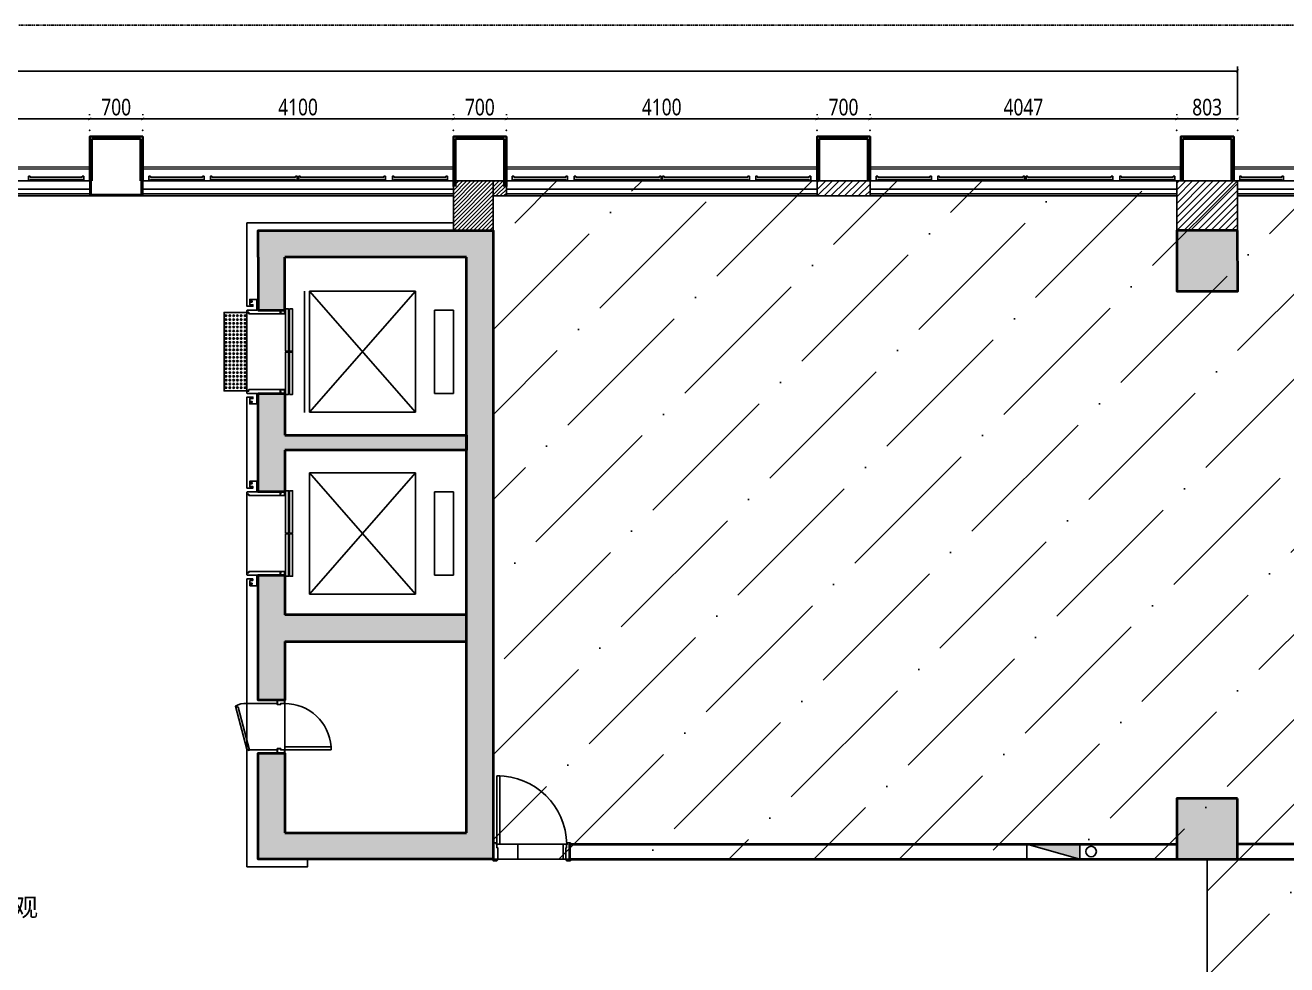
# Model space of a CAD drawing. Header units: millimetres. Extents: x 181055 to 256117, y -39966 to -14434.
# Drawn here: x 213717 to 230367, y -26839 to -14434 of the extents above; entities that cross this region are included whole.
import ezdxf
from ezdxf.enums import TextEntityAlignment as Align

# ---------------------------------------------------------------- set-up
doc = ezdxf.new("R2010")
doc.units = ezdxf.units.MM
doc.header["$LTSCALE"] = 10
doc.linetypes.add('XR41-42F$0$LEVEL 31$0${ Tapered Dash }', pattern=[10, 4, -1, 1.5, -1, 1.5, -1])
for name, color, linetype in [('14000_DWGshare.com', 94, 'Continuous'), ('A-TEXT 文字_DWGshare.com', 7, 'Continuous'), ('C-窗帘_DWGshare.com', 2, 'Continuous'), ('DOOR_DWGshare.com', 31, 'Continuous'), ('EQUIP_消防_DWGshare.com', 21, 'Continuous'), ('P-(HATCH)_DWGshare.com', 8, 'Continuous'), ('P-0.13_DWGshare.com', 211, 'Continuous'), ('P-0.18_DWGshare.com', 5, 'Continuous'), ('p-地坪_DWGshare.com', 251, 'Continuous'), ('P-护窗栏杆_DWGshare.com', 211, 'Continuous'), ('P-装饰造型轮廓线_DWGshare.com', 5, 'Continuous'), ('PUB_HATCH_DWGshare.com', 8, 'Continuous'), ('STAIR_DWGshare.com', 2, 'Continuous'), ('VPIPE-消防_DWGshare.com', 191, 'Continuous'), ('WALL-隔墙_DWGshare.com', 5, 'Continuous'), ('门套_DWGshare.com', 31, 'Continuous')]:
    doc.layers.add(name, color=color, linetype=linetype)
doc.layers.add('Defpoints_DWGshare.com', color=7, linetype='Continuous', plot=False)
for name, color, linetype, lineweight in [('WALL_DWGshare.com', 7, 'Continuous', 40), ('WINDOW_DWGshare.com', 4, 'Continuous', 18), ('型材层_DWGshare.com', 3, 'Continuous', 35)]:
    doc.layers.add(name, color=color, linetype=linetype, lineweight=lineweight)
doc.styles.add('平面图（中文）-D', font='Microsoft YaHei.ttf')
doc.styles.add('黑体', font='Microsoft YaHei.ttf', dxfattribs={"width": 0.8})
doc.dimstyles.new('内部尺寸', dxfattribs={"dimscale": 2, "dimtxt": 110, "dimasz": 20, "dimexe": 30, "dimexo": 100, "dimgap": 20, "dimtad": 1, "dimdec": 0, "dimdsep": 46, "dimtxsty": '黑体', "dimblk": 'ARCHTICK', "dimcen": 20, "dimclrd": 251, "dimclre": 251, "dimclrt": 4, "dimadec": 0, "dimazin": 0, "dimtfac": 1, "dimtdec": 0, "dimtix": 1, "dimtmove": 1, "dimatfit": 3, "dimldrblk": 'DOT', "dimfxl": 1, "dimarcsym": 0})

# ---------------------------------------------------------------- blocks, each defined once
blk = doc.blocks.new('dd')
at = {"layer": 'WINDOW_DWGshare.com', "color": 1, "ltscale": 0.5}
for p, q in [((819084, -57563), (823184, -57563)), ((819084, -57587), (823184, -57587)), ((823884, -57563), (827984, -57563)), ((823884, -57587), (827984, -57587)), ((828684, -57563), (832784, -57563)), ((828684, -57587), (832784, -57587)), ((833484, -57563), (837584, -57563)), ((833484, -57587), (837584, -57587)), ((838284, -57563), (841984, -57563)), ((838284, -57587), (841984, -57587))]:
    blk.add_line(p, q, dxfattribs=at)
at = {"layer": '型材层_DWGshare.com', "color": 1, "ltscale": 0.5}
for points in [[(823184, -57747), (823184, -57163), (823884, -57163), (823884, -57747)], [(823214, -57747), (823214, -57193), (823854, -57193), (823854, -57747)], [(827984, -57823), (827984, -57163), (828684, -57163), (828684, -57823)], [(828014, -57823), (828014, -57193), (828654, -57193), (828654, -57823)], [(832784, -57747), (832784, -57163), (833484, -57163), (833484, -57747)], [(832814, -57747), (832814, -57193), (833454, -57193), (833454, -57747)], [(837584, -57747), (837584, -57163), (838284, -57163), (838284, -57747)], [(837614, -57747), (837614, -57193), (838254, -57193), (838254, -57747)]]:
    blk.add_lwpolyline(points, dxfattribs=at)
blk = doc.blocks.new('A$C7E4547E8')
at = {"color": 4, "linetype": 'ByBlock'}
blk.add_lwpolyline([(0, 0), (50, 0), (50, 60), (0, 60)], close=True, dxfattribs=at)
at = {"color": 8, "linetype": 'ByBlock'}
blk.add_lwpolyline([(2, 2), (48, 2), (48, 58), (2, 58)], close=True, dxfattribs=at)
at = {"color": 251, "linetype": 'ByBlock'}
blk.add_lwpolyline([(2, 2), (7, 51), (48, 58)], dxfattribs=at)
blk = doc.blocks.new('T4灯带')
at = {"color": 251}
for p, q in [((12, 24), (-12, 24)), ((0, 36), (0, 12))]:
    blk.add_line(p, q, dxfattribs=at)
at = {"color": 2}
for p, q in [((-8, 14), (-10.5, 11)), ((-10.5, 0), (-10.5, 11)), ((10.5, 0), (-10.5, 0)), ((-8, 24), (-8, 14)), ((8, 24), (8, 14)), ((8, 14), (10.5, 11)), ((10.5, 0), (10.5, 11))]:
    blk.add_line(p, q, dxfattribs=at)
at = {"color": 8}
for points in [[(4, 7.5), (-4, 7.5)], [(-4, 3.5), (4, 3.5)]]:
    blk.add_lwpolyline(points, dxfattribs=at)
at = {"color": 2}
blk.add_arc((0, 24), 8, 0, 180, dxfattribs=at)
at = {"color": 1}
blk.add_arc((0, 24), 8, 180, 0, dxfattribs=at)
at = {"color": 8}
for centre, start, end in [((-4, 5.5), 90, 270), ((4, 5.5), 270, 90)]:
    blk.add_arc(centre, 2, start, end, dxfattribs=at)
blk = doc.blocks.new('$TwtSys$00000434')
for p, q in [((-0.5, 0.5), (-0.5, -0.5)), ((-0.5, -0.5), (0.5, 0.5)), ((0.5, 0.5), (-0.5, 0.5)), ((0.5, -0.5), (0.5, 0.5)), ((-0.5, -0.5), (0.5, -0.5))]:
    blk.add_line(p, q)
blk.add_solid([(0.5, -0.5), (0.5, 0.5), (-0.5, -0.5)])
blk = doc.blocks.new('A$C59A02D43')
at = {"layer": '门套_DWGshare.com', "color": 5}
blk.add_lwpolyline([(60, 49), (60, 0), (0, 0), (0, 100), (45, 100), (45, 49)], close=True, dxfattribs=at)
at = {"layer": '门套_DWGshare.com', "color": 2}
blk.add_lwpolyline([(58, 47), (58, 2), (2, 2), (2, 98), (43, 98), (43, 47)], close=True, dxfattribs=at)
blk = doc.blocks.new('f bnxf')
at = {"layer": 'p-地坪_DWGshare.com', "color": 1, "linetype": 'ByBlock'}
blk.add_lwpolyline([(37830, 19990), (37830, 18955), (38130, 18955), (38130, 19990)], close=True, dxfattribs=at)
at = {"layer": 'p-地坪_DWGshare.com', "ltscale": 0.5}
for centre in [(37855, 19947), (37855, 19897), (37855, 19847), (37905, 19947), (37905, 19897), (37905, 19847), (37955, 19947), (37955, 19897), (37955, 19847), (38005, 19947), (38005, 19897), (38005, 19847), (38055, 19947), (38055, 19897), (38055, 19847), (38105, 19947), (38105, 19897), (38105, 19847), (37855, 19797), (37855, 19747), (37855, 19697), (37855, 19647), (37905, 19797), (37905, 19747), (37905, 19697), (37905, 19647), (37955, 19797), (37955, 19747), (37955, 19697), (37955, 19647), (38005, 19797), (38005, 19747), (38005, 19697), (38005, 19647), (38055, 19797), (38055, 19747), (38055, 19697), (38055, 19647), (38105, 19797), (38105, 19747), (38105, 19697), (38105, 19647), (37855, 19597), (37855, 19547), (37855, 19497), (37905, 19597), (37905, 19547), (37905, 19497), (37955, 19597), (37955, 19547), (37955, 19497), (38005, 19597), (38005, 19547), (38005, 19497), (38055, 19597), (38055, 19547), (38055, 19497), (38105, 19597), (38105, 19547), (38105, 19497), (37855, 19447), (37855, 19397), (37855, 19347), (37905, 19447), (37905, 19397), (37905, 19347), (37955, 19447), (37955, 19397), (37955, 19347), (38005, 19447), (38005, 19397), (38005, 19347), (38055, 19447), (38055, 19397), (38055, 19347), (38105, 19447), (38105, 19397), (38105, 19347), (37855, 19297), (37855, 19247), (37855, 19197), (37855, 19147), (37905, 19297), (37905, 19247), (37905, 19197), (37905, 19147), (37955, 19297), (37955, 19247), (37955, 19197), (37955, 19147), (38005, 19297), (38005, 19247), (38005, 19197), (38005, 19147), (38055, 19297), (38055, 19247), (38055, 19197), (38055, 19147), (38105, 19297), (38105, 19247), (38105, 19197), (38105, 19147), (37855, 19097), (37855, 19047), (37855, 18997), (37905, 19097), (37905, 19047), (37905, 18997), (37955, 19097), (37955, 19047), (37955, 18997), (38005, 19097), (38005, 19047), (38005, 18997), (38055, 19097), (38055, 19047), (38055, 18997), (38105, 19097), (38105, 19047), (38105, 18997)]:
    blk.add_circle(centre, 10, dxfattribs=at)
blk = doc.blocks.new('A$C5FFA71B7')
at = {"layer": 'DOOR_DWGshare.com'}
blk.add_lwpolyline([(40, 0), (40, 900), (0, 900), (0, 0)], close=True, dxfattribs=at)
at = {"layer": 'DOOR_DWGshare.com', "color": 1}
blk.add_arc((7, -14), 914, 0.8411, 90.4117, dxfattribs=at)
blk = doc.blocks.new('_ArchTick')
at = {"color": 0, "linetype": 'ByBlock', "const_width": 0.15}
blk.add_lwpolyline([(-0.5, -0.5), (0.5, 0.5)], dxfattribs=at)
blk = doc.blocks.new('*D104')
at = {"color": 251, "lineweight": -2, "transparency": 16777216}
for p, q in [((211353, -15622), (211353, -15610)), ((214567, -15622), (214567, -15610)), ((211353, -15670), (214567, -15670))]:
    blk.add_line(p, q, dxfattribs=at)
at = {"layer": 'Defpoints_DWGshare.com', "color": 0, "transparency": 16777216}
for p in [(214567, -15670), (211353, -15822), (214567, -15822)]:
    blk.add_point(p, dxfattribs=at)
at = {"color": 251, "lineweight": -2, "transparency": 16777216, "xscale": 40, "yscale": 40, "zscale": 40, "rotation": 180}
blk.add_blockref('_ArchTick', (211353, -15670), dxfattribs=at)
at = {"color": 251, "lineweight": -2, "transparency": 16777216, "xscale": 40, "yscale": 40, "zscale": 40}
blk.add_blockref('_ArchTick', (214567, -15670), dxfattribs=at)
at = {"color": 4, "transparency": 16777216, "insert": (212960, -15515), "char_height": 220, "attachment_point": 5, "style": '黑体'}
blk.add_mtext('3214', dxfattribs=at)
blk = doc.blocks.new('_Dot')
at = {"color": 0, "linetype": 'ByBlock', "lineweight": -2}
blk.add_line((-0.5, 0), (-1, 0), dxfattribs=at)
at = {"color": 0, "linetype": 'ByBlock', "const_width": 0.5}
blk.add_lwpolyline([(-0.25, 0, 1), (0.25, 0, 1)], format="xyb", close=True, dxfattribs=at)
blk = doc.blocks.new('*D105')
at = {"color": 251, "lineweight": -2, "transparency": 16777216}
for p, q in [((214567, -15622), (214567, -15610)), ((215267, -15622), (215267, -15610)), ((214567, -15670), (215267, -15670))]:
    blk.add_line(p, q, dxfattribs=at)
at = {"layer": 'Defpoints_DWGshare.com', "color": 0, "transparency": 16777216}
for p in [(215267, -15670), (214567, -15822), (215267, -15822)]:
    blk.add_point(p, dxfattribs=at)
at = {"color": 251, "lineweight": -2, "transparency": 16777216, "xscale": 40, "yscale": 40, "zscale": 40, "rotation": 180}
blk.add_blockref('_ArchTick', (214567, -15670), dxfattribs=at)
at = {"color": 251, "lineweight": -2, "transparency": 16777216, "xscale": 40, "yscale": 40, "zscale": 40}
blk.add_blockref('_ArchTick', (215267, -15670), dxfattribs=at)
at = {"color": 4, "transparency": 16777216, "insert": (214917, -15516), "char_height": 220, "attachment_point": 5, "style": '黑体'}
blk.add_mtext('700', dxfattribs=at)
blk = doc.blocks.new('*D106')
at = {"color": 251, "lineweight": -2, "transparency": 16777216}
for p, q in [((215267, -15622), (215267, -15610)), ((219367, -15622), (219367, -15610)), ((215267, -15670), (219367, -15670))]:
    blk.add_line(p, q, dxfattribs=at)
at = {"layer": 'Defpoints_DWGshare.com', "color": 0, "transparency": 16777216}
for p in [(219367, -15670), (215267, -15822), (219367, -15822)]:
    blk.add_point(p, dxfattribs=at)
at = {"color": 251, "lineweight": -2, "transparency": 16777216, "xscale": 40, "yscale": 40, "zscale": 40, "rotation": 180}
blk.add_blockref('_ArchTick', (215267, -15670), dxfattribs=at)
at = {"color": 251, "lineweight": -2, "transparency": 16777216, "xscale": 40, "yscale": 40, "zscale": 40}
blk.add_blockref('_ArchTick', (219367, -15670), dxfattribs=at)
at = {"color": 4, "transparency": 16777216, "insert": (217317, -15515), "char_height": 220, "attachment_point": 5, "style": '黑体'}
blk.add_mtext('4100', dxfattribs=at)
blk = doc.blocks.new('*D107')
at = {"color": 251, "lineweight": -2, "transparency": 16777216}
for p, q in [((219367, -15622), (219367, -15610)), ((220067, -15622), (220067, -15610)), ((219367, -15670), (220067, -15670))]:
    blk.add_line(p, q, dxfattribs=at)
at = {"layer": 'Defpoints_DWGshare.com', "color": 0, "transparency": 16777216}
for p in [(220067, -15670), (219367, -15822), (220067, -15822)]:
    blk.add_point(p, dxfattribs=at)
at = {"color": 251, "lineweight": -2, "transparency": 16777216, "xscale": 40, "yscale": 40, "zscale": 40, "rotation": 180}
blk.add_blockref('_ArchTick', (219367, -15670), dxfattribs=at)
at = {"color": 251, "lineweight": -2, "transparency": 16777216, "xscale": 40, "yscale": 40, "zscale": 40}
blk.add_blockref('_ArchTick', (220067, -15670), dxfattribs=at)
at = {"color": 4, "transparency": 16777216, "insert": (219717, -15516), "char_height": 220, "attachment_point": 5, "style": '黑体'}
blk.add_mtext('700', dxfattribs=at)
blk = doc.blocks.new('*D108')
at = {"color": 251, "lineweight": -2, "transparency": 16777216}
for p, q in [((220067, -15622), (220067, -15610)), ((224167, -15622), (224167, -15610)), ((220067, -15670), (224167, -15670))]:
    blk.add_line(p, q, dxfattribs=at)
at = {"layer": 'Defpoints_DWGshare.com', "color": 0, "transparency": 16777216}
for p in [(224167, -15670), (220067, -15822), (224167, -15822)]:
    blk.add_point(p, dxfattribs=at)
at = {"color": 251, "lineweight": -2, "transparency": 16777216, "xscale": 40, "yscale": 40, "zscale": 40, "rotation": 180}
blk.add_blockref('_ArchTick', (220067, -15670), dxfattribs=at)
at = {"color": 251, "lineweight": -2, "transparency": 16777216, "xscale": 40, "yscale": 40, "zscale": 40}
blk.add_blockref('_ArchTick', (224167, -15670), dxfattribs=at)
at = {"color": 4, "transparency": 16777216, "insert": (222117, -15515), "char_height": 220, "attachment_point": 5, "style": '黑体'}
blk.add_mtext('4100', dxfattribs=at)
blk = doc.blocks.new('*D109')
at = {"color": 251, "lineweight": -2, "transparency": 16777216}
for p, q in [((224167, -15622), (224167, -15610)), ((224867, -15622), (224867, -15610)), ((224167, -15670), (224867, -15670))]:
    blk.add_line(p, q, dxfattribs=at)
at = {"layer": 'Defpoints_DWGshare.com', "color": 0, "transparency": 16777216}
for p in [(224867, -15670), (224167, -15822), (224867, -15822)]:
    blk.add_point(p, dxfattribs=at)
at = {"color": 251, "lineweight": -2, "transparency": 16777216, "xscale": 40, "yscale": 40, "zscale": 40, "rotation": 180}
blk.add_blockref('_ArchTick', (224167, -15670), dxfattribs=at)
at = {"color": 251, "lineweight": -2, "transparency": 16777216, "xscale": 40, "yscale": 40, "zscale": 40}
blk.add_blockref('_ArchTick', (224867, -15670), dxfattribs=at)
at = {"color": 4, "transparency": 16777216, "insert": (224517, -15516), "char_height": 220, "attachment_point": 5, "style": '黑体'}
blk.add_mtext('700', dxfattribs=at)
blk = doc.blocks.new('*D110')
at = {"color": 251, "lineweight": -2, "transparency": 16777216}
for p, q in [((224867, -15622), (224867, -15610)), ((228914, -15622), (228914, -15610)), ((224867, -15670), (228914, -15670))]:
    blk.add_line(p, q, dxfattribs=at)
at = {"layer": 'Defpoints_DWGshare.com', "color": 0, "transparency": 16777216}
for p in [(228914, -15670), (224867, -15822), (228914, -15822)]:
    blk.add_point(p, dxfattribs=at)
at = {"color": 251, "lineweight": -2, "transparency": 16777216, "xscale": 40, "yscale": 40, "zscale": 40, "rotation": 180}
blk.add_blockref('_ArchTick', (224867, -15670), dxfattribs=at)
at = {"color": 251, "lineweight": -2, "transparency": 16777216, "xscale": 40, "yscale": 40, "zscale": 40}
blk.add_blockref('_ArchTick', (228914, -15670), dxfattribs=at)
at = {"color": 4, "transparency": 16777216, "insert": (226891, -15516), "char_height": 220, "attachment_point": 5, "style": '黑体'}
blk.add_mtext('4047', dxfattribs=at)
blk = doc.blocks.new('*D111')
at = {"color": 251, "lineweight": -2, "transparency": 16777216}
for p, q in [((228914, -15622), (228914, -15610)), ((229717, -15622), (229717, -15610)), ((228914, -15670), (229717, -15670))]:
    blk.add_line(p, q, dxfattribs=at)
at = {"layer": 'Defpoints_DWGshare.com', "color": 0, "transparency": 16777216}
for p in [(229717, -15670), (228914, -15822), (229717, -15822)]:
    blk.add_point(p, dxfattribs=at)
at = {"color": 251, "lineweight": -2, "transparency": 16777216, "xscale": 40, "yscale": 40, "zscale": 40, "rotation": 180}
blk.add_blockref('_ArchTick', (228914, -15670), dxfattribs=at)
at = {"color": 251, "lineweight": -2, "transparency": 16777216, "xscale": 40, "yscale": 40, "zscale": 40}
blk.add_blockref('_ArchTick', (229717, -15670), dxfattribs=at)
at = {"color": 4, "transparency": 16777216, "insert": (229316, -15516), "char_height": 220, "attachment_point": 5, "style": '黑体'}
blk.add_mtext('803', dxfattribs=at)
blk = doc.blocks.new('*D112')
at = {"color": 251, "lineweight": -2, "transparency": 16777216}
for p, q in [((184517, -15622), (184517, -14979)), ((229717, -15622), (229717, -14979)), ((229717, -15039), (184517, -15039))]:
    blk.add_line(p, q, dxfattribs=at)
at = {"layer": 'Defpoints_DWGshare.com', "color": 0, "transparency": 16777216}
for p in [(184517, -15039), (184517, -15822), (229717, -15822)]:
    blk.add_point(p, dxfattribs=at)
at = {"color": 251, "lineweight": -2, "transparency": 16777216, "xscale": 40, "yscale": 40, "zscale": 40, "rotation": 180}
blk.add_blockref('_ArchTick', (184517, -15039), dxfattribs=at)
at = {"color": 251, "lineweight": -2, "transparency": 16777216, "xscale": 40, "yscale": 40, "zscale": 40}
blk.add_blockref('_ArchTick', (229717, -15039), dxfattribs=at)
at = {"color": 4, "transparency": 16777216, "insert": (207117, -14886), "char_height": 220, "attachment_point": 5, "style": '黑体'}
blk.add_mtext('45200', dxfattribs=at)

msp = doc.modelspace()

# ---------------------------------------------------------------- hatches: boundary and pattern name
h = msp.add_hatch()
h.set_pattern_fill('ANSI31', color=8, scale=10, style=0)
h.set_pattern_definition([(45, (214567.25, -16688.07), (-22.4506, 22.4506), [])])
h.paths.add_polyline_path([(214567.2, -16488.1), (214587.2, -16488.1), (214587.2, -16668.1), (215247.2, -16668.1), (215247.2, -16488.1), (215267.2, -16488.1), (215267.2, -16688.1), (214567.2, -16688.1)])
h = msp.add_hatch()
h.set_pattern_fill('ANSI36', color=250, scale=500)
h.set_pattern_definition([(45, (87436.6, -37533.4), (420.9495, 1543.4815), [1984.375, -396.875, 0, -396.875])])
edge = h.paths.add_edge_path()
edge.add_line((219892.2, -25444), (229315.6, -25444))
edge.add_line((229315.6, -25444), (229315.6, -35944))
edge.add_line((229315.6, -35944), (229517.3, -35944))
edge.add_line((229517.3, -35944), (229517.3, -37044.5))
edge.add_line((229517.3, -37044.5), (229356.8, -37044.5))
edge.add_line((229356.8, -37044.5), (229362.3, -37500.3))
edge.add_line((229362.3, -37500.3), (250917.7, -37500.3))
edge.add_line((250917.7, -37500.3), (250917.7, -36144.3))
edge.add_line((250917.7, -36144.3), (256117.2, -36144.3))
edge.add_line((256117.2, -36144.3), (256117.2, -29344.1))
edge.add_line((256117.2, -29344.1), (255525.2, -29314.8))
edge.add_line((255525.2, -29314.8), (255317.3, -17144))
edge.add_line((255317.3, -17144), (250467.3, -17144.2))
edge.add_line((250467.3, -17144.2), (250467.3, -16488.1))
edge.add_line((250467.3, -16488.1), (219891.7, -16488.1))
edge.add_line((219891.7, -16488.1), (219891.7, -25444))
at = {"layer": 'P-(HATCH)_DWGshare.com', "ltscale": 0.5}
h = msp.add_hatch(dxfattribs=at)
h.set_pattern_fill('ANSI31', color=251, scale=300, style=0, double=1)
h.set_pattern_definition([(45, (219367.25, -17144.116), (-26.5165, 26.5165), [])])
h.paths.add_polyline_path([(219791.7, -16688.1), (219967.2, -16688.1), (219967.2, -16488.5), (219467.2, -16488.5), (219467.2, -17144.1), (219549.3, -17144.1), (219791.7, -17144.1)])
h.paths.add_polyline_path([(220066.7, -16488.5), (219967.2, -16488.5), (219967.2, -16688.1), (219791.7, -16688.1), (219791.7, -17144.1), (219891.7, -17144.1), (219891.7, -16688.1), (220067.2, -16688.1)])
h.paths.add_polyline_path([(219467.2, -16488.5), (219367.2, -16488.5), (219367.2, -17144.1), (219467.2, -17144.1)])
h = msp.add_hatch(dxfattribs=at)
h.set_pattern_fill('ANSI31', color=251, scale=20, style=0)
h.set_pattern_definition([(45, (409544.4, 365891.714), (-44.901281, 44.901281), [])])
h.paths.add_polyline_path([(224167.2, -16488.1), (224867.2, -16488.1), (224867.2, -16688.1), (224167.2, -16688.1)])
h = msp.add_hatch(dxfattribs=at)
h.set_pattern_fill('ANSI31', color=251, scale=20, style=0)
h.set_pattern_definition([(45, (414291.107, 365435.75), (-44.901281, 44.901281), [])])
h.paths.add_polyline_path([(228914, -16488.5), (229717.3, -16488.5), (229717.3, -17144), (228914, -17144)])
at = {"layer": 'p-地坪_DWGshare.com', "ltscale": 0.5}
h = msp.add_hatch(dxfattribs=at)
h.set_pattern_fill('_USER', color=256, scale=600, angle=90, style=0, pattern_type=0)
h.set_pattern_definition([(90, (220817.25, -25444.06), (-600, 4e-14), [])])
h.paths.add_polyline_path([(221317.3, -25444), (220702.2, -25444), (220852.2, -25444), (220862.3, -25244.3), (219907.3, -25244.2), (219907.3, -25444.2), (221317.3, -25444.2)])
at = {"layer": 'WALL_DWGshare.com', "ltscale": 0.5}
h = msp.add_hatch(color=8, dxfattribs=at)
h.paths.add_polyline_path([(217142.3, -17494.1), (219542.3, -17494.1), (219542.3, -25094.3), (217142.3, -25094.3), (217142.3, -24044.1), (216792.3, -24044.1), (216792.3, -25444), (217142.3, -25444), (219542.3, -25444.3), (219892.2, -25444.3), (219892.2, -17494.1), (219892.2, -17494.1), (219892.2, -17144.1), (216792.3, -17144.1), (216792.3, -17494.1), (216792.3, -18194.3), (217142.3, -18194.3)])
h.paths.add_polyline_path([(217142.3, -19294.3), (216792.3, -19294.3), (216792.3, -20594.3), (217142.3, -20594.3), (217142.3, -20044.3), (219542.3, -20044.3), (219542.3, -19844.3), (217142.3, -19844.3)], flags=17)
h.paths.add_polyline_path([(217142.3, -21694.3), (216792.3, -21694.3), (216792.3, -23344.1), (217142.3, -23344.1), (217142.3, -22569.3), (219542.3, -22569.3), (219542.3, -22219.3), (217142.3, -22219.3)], flags=17)

# ---------------------------------------------------------------- linework, layer by layer
at = {"linetype": 'XR41-42F$0$LEVEL 31$0${ Tapered Dash }'}
msp.add_lwpolyline([(181055.1, -14433.7), (231428.7, -14433.7), (231428.7, -39966.4), (181055.1, -39966.4)], close=True, dxfattribs=at)
msp.add_lwpolyline([(219892.2, -25444), (229315.6, -25444), (229315.6, -35944), (229517.3, -35944), (229517.3, -37044.5), (229356.8, -37044.5), (229362.3, -37500.3), (250917.7, -37500.3), (250917.7, -36144.3), (256117.2, -36144.3), (256117.2, -29344.1), (255525.2, -29314.8), (255317.3, -17144), (250467.3, -17144.2), (250467.3, -16488.1), (219891.7, -16488.1), (219891.7, -25444)])
at = {"layer": '14000_DWGshare.com', "color": 174}
for p, q in [((216792.3, -18194.3), (217142.3, -18194.3)), ((216792.3, -19294.3), (217142.3, -19294.3)), ((216792.3, -20594.3), (217142.3, -20594.3)), ((216792.3, -21694.3), (217142.3, -21694.3)), ((216792.3, -24044.1), (217142.3, -24044.1))]:
    msp.add_line(p, q, dxfattribs=at)
at = {"layer": 'C-窗帘_DWGshare.com', "color": 2}
for points in [[(213780.9, -16468.4), (213780.9, -16478.4), (213760.9, -16478.4), (213760.9, -16428.4), (213780.9, -16428.4), (213780.9, -16438.4), (214468.2, -16438.4), (214468.2, -16428.4), (214488.2, -16428.4), (214488.2, -16478.4), (214468.2, -16478.4), (214468.2, -16468.4), (213780.9, -16468.4)], [(215369.4, -16468.4), (215369.4, -16478.4), (215349.4, -16478.4), (215349.4, -16428.4), (215369.4, -16428.4), (215369.4, -16438.4), (216056.6, -16438.4), (216056.6, -16428.4), (216076.6, -16428.4), (216076.6, -16478.4), (216056.6, -16478.4), (216056.6, -16468.4), (215369.4, -16468.4)], [(217285.8, -16468.4), (217285.8, -16478.4), (217305.8, -16478.4), (217305.8, -16428.4), (217285.8, -16428.4), (217285.8, -16438.4), (216180.8, -16438.4), (216180.8, -16428.4), (216160.8, -16428.4), (216160.8, -16478.4), (216180.8, -16478.4), (216180.8, -16468.4), (217285.8, -16468.4)], [(217345.8, -16468.4), (217345.8, -16478.4), (217325.8, -16478.4), (217325.8, -16428.4), (217345.8, -16428.4), (217345.8, -16438.4), (218450.8, -16438.4), (218450.8, -16428.4), (218470.8, -16428.4), (218470.8, -16478.4), (218450.8, -16478.4), (218450.8, -16468.4), (217345.8, -16468.4)], [(218581.8, -16468.4), (218581.8, -16478.4), (218561.8, -16478.4), (218561.8, -16428.4), (218581.8, -16428.4), (218581.8, -16438.4), (219269, -16438.4), (219269, -16428.4), (219289, -16428.4), (219289, -16478.4), (219269, -16478.4), (219269, -16468.4), (218581.8, -16468.4)], [(220852.7, -16468.4), (220852.7, -16478.4), (220872.7, -16478.4), (220872.7, -16428.4), (220852.7, -16428.4), (220852.7, -16438.4), (220165.5, -16438.4), (220165.5, -16428.4), (220145.5, -16428.4), (220145.5, -16478.4), (220165.5, -16478.4), (220165.5, -16468.4), (220852.7, -16468.4)], [(222088.7, -16468.4), (222088.7, -16478.4), (222108.7, -16478.4), (222108.7, -16428.4), (222088.7, -16428.4), (222088.7, -16438.4), (220983.7, -16438.4), (220983.7, -16428.4), (220963.7, -16428.4), (220963.7, -16478.4), (220983.7, -16478.4), (220983.7, -16468.4), (222088.7, -16468.4)], [(222148.7, -16468.4), (222148.7, -16478.4), (222128.7, -16478.4), (222128.7, -16428.4), (222148.7, -16428.4), (222148.7, -16438.4), (223253.7, -16438.4), (223253.7, -16428.4), (223273.7, -16428.4), (223273.7, -16478.4), (223253.7, -16478.4), (223253.7, -16468.4), (222148.7, -16468.4)], [(224065.1, -16468.4), (224065.1, -16478.4), (224085.1, -16478.4), (224085.1, -16428.4), (224065.1, -16428.4), (224065.1, -16438.4), (223377.9, -16438.4), (223377.9, -16428.4), (223357.9, -16428.4), (223357.9, -16478.4), (223377.9, -16478.4), (223377.9, -16468.4), (224065.1, -16468.4)], [(224969.4, -16468.4), (224969.4, -16478.4), (224949.4, -16478.4), (224949.4, -16428.4), (224969.4, -16428.4), (224969.4, -16438.4), (225656.6, -16438.4), (225656.6, -16428.4), (225676.6, -16428.4), (225676.6, -16478.4), (225656.6, -16478.4), (225656.6, -16468.4), (224969.4, -16468.4)], [(226885.8, -16468.4), (226885.8, -16478.4), (226905.8, -16478.4), (226905.8, -16428.4), (226885.8, -16428.4), (226885.8, -16438.4), (225780.8, -16438.4), (225780.8, -16428.4), (225760.8, -16428.4), (225760.8, -16478.4), (225780.8, -16478.4), (225780.8, -16468.4), (226885.8, -16468.4)], [(226945.8, -16468.4), (226945.8, -16478.4), (226925.8, -16478.4), (226925.8, -16428.4), (226945.8, -16428.4), (226945.8, -16438.4), (228050.8, -16438.4), (228050.8, -16428.4), (228070.8, -16428.4), (228070.8, -16478.4), (228050.8, -16478.4), (228050.8, -16468.4), (226945.8, -16468.4)], [(228181.8, -16468.4), (228181.8, -16478.4), (228161.8, -16478.4), (228161.8, -16428.4), (228181.8, -16428.4), (228181.8, -16438.4), (228869, -16438.4), (228869, -16428.4), (228889, -16428.4), (228889, -16478.4), (228869, -16478.4), (228869, -16468.4), (228181.8, -16468.4)], [(230303.4, -16468.4), (230303.4, -16478.4), (230323.4, -16478.4), (230323.4, -16428.4), (230303.4, -16428.4), (230303.4, -16438.4), (229765.5, -16438.4), (229765.5, -16428.4), (229745.5, -16428.4), (229745.5, -16478.4), (229765.5, -16478.4), (229765.5, -16468.4), (230303.4, -16468.4)]]:
    msp.add_lwpolyline(points, dxfattribs=at)
at = {"layer": 'DOOR_DWGshare.com', "linetype": 'ByBlock'}
for points in [[(217152.1, -18179), (217152.1, -18739), (217192.1, -18739), (217192.1, -18179)], [(217204.9, -18179), (217204.9, -18739), (217244.9, -18739), (217244.9, -18179)], [(217152.1, -19309), (217152.1, -18749), (217192.1, -18749), (217192.1, -19309)], [(217204.9, -19309), (217204.9, -18749), (217244.9, -18749), (217244.9, -19309)], [(217152.1, -20579), (217152.1, -21139), (217192.1, -21139), (217192.1, -20579)], [(217204.9, -20579), (217204.9, -21139), (217244.9, -21139), (217244.9, -20579)], [(217152.1, -21709), (217152.1, -21149), (217192.1, -21149), (217192.1, -21709)], [(217204.9, -21709), (217204.9, -21149), (217244.9, -21149), (217244.9, -21709)]]:
    msp.add_lwpolyline(points, close=True, dxfattribs=at)
at = {"layer": 'DOOR_DWGshare.com', "color": 6, "ltscale": 0.5}
msp.add_lwpolyline([(216678.8, -24006.5), (216673.9, -24007.8), (216643.3, -23990.1), (216491.7, -23424.2), (216496.5, -23422.9), (216521, -23437), (216525.8, -23435.7)], close=True, dxfattribs=at)
at = {"layer": 'DOOR_DWGshare.com'}
msp.add_lwpolyline([(217142.4, -23959), (217752.4, -23959), (217752.4, -23999), (217142.4, -23999)], close=True, dxfattribs=at)
at = {"layer": 'DOOR_DWGshare.com', "color": 1, "ltscale": 0.5}
msp.add_arc((216625, -23655.6), 267.1, 86.32005, 119.94755, dxfattribs=at)
at = {"layer": 'DOOR_DWGshare.com', "color": 1}
msp.add_arc((217141.5, -24001.5), 612.4, 3.9715, 89.91358, dxfattribs=at)
at = {"layer": 'P-0.13_DWGshare.com', "color": 6}
for p, q in [((228917.3, -17244), (228914, -17244)), ((229717.3, -17244.2), (229717.2, -17244.2))]:
    msp.add_line(p, q, dxfattribs=at)
at = {"layer": 'P-0.18_DWGshare.com', "ltscale": 0.5}
for p, q in [((215237.2, -16458), (215237.8, -16458)), ((219367.2, -17144.1), (219367.2, -16488.5)), ((220067.2, -16488.5), (219367.2, -16488.5)), ((220067.2, -16488.5), (220067.2, -16688.1)), ((228914, -17144), (228914, -16488.5)), ((228914, -16488.5), (229717.3, -16488.5)), ((229717.3, -17144), (229717.3, -16488.5)), ((220067.2, -16688.1), (219891.7, -16688.1)), ((219891.7, -16688.1), (219891.7, -17144)), ((216772.1, -18054), (216680.3, -18054)), ((216642.3, -18199), (216642.3, -18219)), ((216642.3, -18219), (216647.3, -18224)), ((216667.3, -18224), (216647.3, -18224)), ((216662.3, -18229), (216667.3, -18229)), ((216662.3, -18239), (216667.3, -18244)), ((216667.3, -18229), (216667.3, -18224)), ((217082.1, -18244), (216667.3, -18244)), ((216642.3, -19269), (216647.3, -19264)), ((216642.3, -19289), (216642.3, -19269)), ((216642.3, -19289), (216647.3, -19294)), ((216667.3, -19264), (216647.3, -19264)), ((216662.3, -19249), (216667.3, -19244)), ((216662.3, -19259), (216667.3, -19259)), ((217082.1, -19244), (216667.3, -19244)), ((216667.3, -19259), (216667.3, -19264)), ((216772.1, -19434), (216680.3, -19434)), ((216772.1, -20454), (216680.3, -20454)), ((216772.1, -20594), (216772.1, -20454)), ((216642.3, -20599), (216647.3, -20594)), ((216642.3, -20599), (216642.3, -20619)), ((216642.3, -20619), (216647.3, -20624)), ((216667.3, -20624), (216647.3, -20624)), ((216662.3, -20629), (216667.3, -20629)), ((216662.3, -20639), (216667.3, -20644)), ((216667.3, -20629), (216667.3, -20624)), ((217082.1, -20644), (216667.3, -20644)), ((216662.3, -21649), (216667.3, -21644)), ((217082.1, -21644), (216667.3, -21644)), ((216642.3, -21669), (216647.3, -21664)), ((216642.3, -21689), (216642.3, -21669)), ((216642.3, -21689), (216647.3, -21694)), ((216722.3, -21744), (216642.3, -21744)), ((216667.3, -21664), (216647.3, -21664)), ((216662.3, -21659), (216667.3, -21659)), ((216667.3, -21659), (216667.3, -21664)), ((216680.3, -21834), (216680.3, -21764)), ((216722.3, -21764), (216680.3, -21764)), ((216722.3, -21764), (216722.3, -21744)), ((216772.1, -21694), (216772.1, -21834)), ((216772.1, -21834), (216680.3, -21834))]:
    msp.add_line(p, q, dxfattribs=at)
for points in [[(216642.3, -18219), (216642.3, -18199), (216647.3, -18194), (216772.1, -18194), (216772.1, -18054), (216680.3, -18054), (216680.3, -18124), (216722.3, -18124), (216722.3, -18144), (216642.3, -18144), (216642.3, -17044)], [(216662.3, -18239), (216662.3, -18229)], [(217082.1, -18244), (216667.3, -18244)], [(216642.3, -19269), (216642.3, -19289)], [(216647.3, -19294), (216772.1, -19294), (216772.1, -19434), (216680.3, -19434), (216680.3, -19364), (216722.3, -19364), (216722.3, -19344), (216642.3, -19344), (216642.3, -19944)], [(216662.3, -19249), (216662.3, -19259)], [(217082.1, -19244), (216667.3, -19244)], [(216642.3, -19944), (216642.3, -20544), (216722.3, -20544), (216722.3, -20524), (216680.3, -20524), (216680.3, -20454), (216772.1, -20454), (216772.1, -20594)], [(216642.3, -20619), (216642.3, -20599)], [(216647.3, -20594), (216792.1, -20594)], [(216662.3, -20639), (216662.3, -20629)], [(217082.1, -20644), (216667.3, -20644)], [(217082.1, -21644), (216667.3, -21644)], [(216642.3, -21669), (216642.3, -21689)], [(216642.3, -21744), (216642.3, -23388.8), (217042.4, -23388.8)], [(216647.3, -21694), (216792.1, -21694)], [(216662.3, -21649), (216662.3, -21659)], [(217042.4, -23998.8), (216642.3, -23998.8), (216642.3, -25543.8), (217442.3, -25543.8), (217442.3, -25443.8)]]:
    msp.add_lwpolyline(points, dxfattribs=at)
at = {"layer": 'p-地坪_DWGshare.com', "ltscale": 0.5}
for p, q in [((216642.3, -20619), (216642.2, -21669)), ((216642.1, -23388.8), (216642.1, -23998.8)), ((219942.3, -25244), (220862.3, -25244.1))]:
    msp.add_line(p, q, dxfattribs=at)
at = {"layer": 'p-地坪_DWGshare.com'}
msp.add_line((217142.4, -23389.1), (217142.4, -23999), dxfattribs=at)
at = {"layer": 'P-护窗栏杆_DWGshare.com', "color": 2}
for p, q in [((211352.8, -16598.1), (214567.2, -16598.1)), ((219367.2, -16598.1), (215267.2, -16598.1)), ((220067.2, -16598.1), (224167.2, -16598.1)), ((228914, -16598.1), (224867.2, -16598.1)), ((229717.3, -16598.1), (233364.4, -16598.1)), ((211352.8, -16658.1), (214567.2, -16658.1)), ((219367.2, -16658.1), (215267.2, -16658.1)), ((220067.2, -16658.1), (224167.2, -16658.1)), ((228914, -16658.1), (224867.2, -16658.1)), ((229717.3, -16658.1), (233364.4, -16658.1))]:
    msp.add_line(p, q, dxfattribs=at)
at = {"layer": 'P-装饰造型轮廓线_DWGshare.com', "ltscale": 0.5}
msp.add_line((216642.3, -17044.4), (219367.2, -17044.4), dxfattribs=at)
at = {"layer": 'PUB_HATCH_DWGshare.com'}
for points in [[(228915.6, -17944), (229718.9, -17944), (228914, -17144), (229717.3, -17144)], [(228914, -25444), (229717.3, -25444), (228914, -24644), (229717.3, -24644)]]:
    msp.add_solid(points, dxfattribs=at)
at = {"layer": 'STAIR_DWGshare.com', "color": 9}
for p, q in [((214567.2, -16488.1), (211352.8, -16488.1)), ((219367.2, -16488.1), (215267.2, -16488.1)), ((220067.2, -16488.5), (228914, -16488.5)), ((233367.2, -16488.5), (229717.3, -16488.5)), ((211352.8, -16688.1), (214567.2, -16688.1)), ((219367.2, -16688.1), (215267.2, -16688.1)), ((220067.2, -16688.1), (224167.2, -16688.1)), ((228914, -16688.1), (224867.2, -16688.1)), ((229717.3, -16688.1), (233364.4, -16688.1))]:
    msp.add_line(p, q, dxfattribs=at)
at = {"layer": 'STAIR_DWGshare.com'}
for p, q in [((217404.7, -17945.3), (217404.7, -19545.3)), ((217467.3, -19544.2), (218867.3, -17944.2)), ((218867.3, -19544.2), (217467.3, -17944.2)), ((217467.3, -19544.2), (217467.3, -17944.2)), ((217467.3, -17944.2), (218867.3, -17944.2)), ((218867.3, -17944.2), (218867.3, -19544.2)), ((219117.3, -19294.2), (219117.3, -18194.2)), ((219117.3, -18194.2), (219367.3, -18194.2)), ((219367.3, -18194.2), (219367.3, -19294.2)), ((219367.3, -19294.2), (219117.3, -19294.2)), ((218867.3, -19544.2), (217467.3, -19544.2)), ((217467.3, -21944.2), (218867.3, -20344.2)), ((218867.3, -21944.2), (217467.3, -20344.2)), ((217467.3, -21944.2), (217467.3, -20344.2)), ((217467.3, -20344.2), (218867.3, -20344.2)), ((218867.3, -20344.2), (218867.3, -21944.2)), ((219117.3, -21694.2), (219117.3, -20594.2)), ((219117.3, -20594.2), (219367.3, -20594.2)), ((219367.3, -20594.2), (219367.3, -21694.2)), ((219367.3, -21694.2), (219117.3, -21694.2)), ((218867.3, -21944.2), (217467.3, -21944.2))]:
    msp.add_line(p, q, dxfattribs=at)
at = {"layer": 'VPIPE-消防_DWGshare.com', "linetype": 'Continuous'}
msp.add_circle((227784.4, -25344), 70, dxfattribs=at)
at = {"layer": 'WALL-隔墙_DWGshare.com', "ltscale": 0.5}
for p, q in [((214567.2, -16488.1), (214567.2, -16688.1)), ((214587.2, -16488.1), (214567.2, -16488.1)), ((214587.2, -16488.1), (214587.2, -16668.1)), ((215247.2, -16488.1), (215247.2, -16668.1)), ((215247.2, -16488.1), (215267.2, -16488.1)), ((215267.2, -16488.1), (215267.2, -16688.1)), ((224162.1, -16488.1), (224867.2, -16488.1)), ((224167.2, -16488.1), (224167.2, -16688.1)), ((224867.2, -16488.1), (224867.2, -16688.1)), ((214567.2, -16688.1), (215267.2, -16688.1)), ((214587.2, -16668.1), (215247.2, -16668.1)), ((224167.2, -16688.1), (224867.2, -16688.1))]:
    msp.add_line(p, q, dxfattribs=at)
at = {"layer": 'WALL_DWGshare.com'}
for p, q in [((219902.3, -25244), (219892.2, -25244)), ((220902.3, -25244), (220902.3, -25444)), ((220902.3, -25244), (228917.2, -25244)), ((233282.3, -25244), (229717.2, -25244)), ((219892.2, -25444), (219902.3, -25444)), ((220912.3, -25444), (233282.3, -25444))]:
    msp.add_line(p, q, dxfattribs=at)
for points in [[(216792.3, -17494.1), (216792.3, -17144.1), (219892.2, -17144.1), (219892.2, -17494.1)], [(216792.3, -17494.1), (216792.3, -18194.3), (217142.3, -18194.3), (217142.3, -17494.1)], [(219542.3, -17494.1), (217142.3, -17494.1)], [(219542.3, -25094.3), (219542.3, -17494.1)], [(219892.2, -17494.1), (219892.2, -17494.1), (219892.2, -25444), (219542.3, -25444.3)], [(217142.3, -20044.3), (217142.3, -20595.3), (216792.3, -20595.3), (216792.3, -19294.3), (217142.3, -19294.3), (217142.3, -19844.3)], [(217142.3, -19844.3), (219542.3, -19844.3), (219542.3, -20044.3), (217142.3, -20044.3)], [(217142.3, -22569.3), (217142.3, -23344.1), (216792.3, -23344.1), (216792.3, -21694.3), (217142.3, -21694.3), (217142.3, -22219.3)], [(217142.3, -22569.3), (219542.3, -22569.3), (219542.3, -22219.3), (217142.3, -22219.3)], [(217142.3, -25444), (216792.3, -25444), (216792.3, -24044.1), (217142.3, -24044.1), (217142.3, -25094.3)], [(229367.2, -24644), (229267.2, -24644)], [(217142.3, -25094.3), (219542.3, -25094.3)], [(219542.3, -25444.3), (217142.3, -25444.3), (217142.3, -25444)]]:
    msp.add_lwpolyline(points, dxfattribs=at)
for points in [[(229717.3, -17144), (228914, -17144), (228915.6, -17944), (229718.9, -17944)], [(229717.3, -24644), (228914, -24644), (228914, -25444), (229717.3, -25444)]]:
    msp.add_lwpolyline(points, close=True, dxfattribs=at)
at = {"layer": '门套_DWGshare.com'}
for points in [[(219892.3, -25229), (219892.3, -25244), (219902.3, -25244), (219902.3, -25444), (219892.2, -25444), (219892.2, -25464), (219942.3, -25464), (219942.3, -25454), (219952.3, -25454), (219952.3, -25294), (219942.3, -25294), (219942.3, -25244), (219930.3, -25244), (219930.3, -25229)], [(220912.2, -25229), (220912.2, -25244), (220902.3, -25244), (220902.3, -25444), (220912.3, -25444), (220912.3, -25464), (220862.2, -25464), (220862.2, -25454), (220852.2, -25454), (220852.2, -25294), (220862.2, -25294), (220862.3, -25244), (220874.2, -25244), (220874.2, -25229)]]:
    msp.add_lwpolyline(points, close=True, dxfattribs=at)

# ---------------------------------------------------------------- block references
at = {"xscale": -1}
msp.add_blockref('f bnxf', (254471.8, -38216.5), dxfattribs=at)
at = {"color": 8, "linetype": 'ByBlock', "rotation": 90.00000000000004}
for p in [(217142.1, -18244), (217142.1, -19294)]:
    msp.add_blockref('A$C7E4547E8', p, dxfattribs=at)
at = {"color": 8, "linetype": 'ByBlock', "xscale": -1, "rotation": 90}
for p in [(217142.1, -20594), (217142.1, -21644)]:
    msp.add_blockref('A$C7E4547E8', p, dxfattribs=at)
at = {"layer": 'DOOR_DWGshare.com'}
msp.add_blockref('A$C5FFA71B7', (219942.3, -25244), dxfattribs=at)
at = {"layer": 'EQUIP_消防_DWGshare.com', "xscale": -700, "yscale": 200, "zscale": 700, "rotation": 180}
msp.add_blockref('$TwtSys$00000434', (227284.4, -25344), dxfattribs=at)
at = {"layer": 'P-0.18_DWGshare.com', "ltscale": 0.5}
msp.add_blockref('dd', (-608616.8, 41259.2), dxfattribs=at)
at = {"layer": 'WALL-隔墙_DWGshare.com', "color": 1, "extrusion": (0, 0, -1), "xscale": -1, "zscale": -1, "rotation": 90}
for p in [(-216680.3, -18080.6), (-216680.3, -20480.6)]:
    msp.add_blockref('T4灯带', p, dxfattribs=at)
at = {"layer": 'WALL-隔墙_DWGshare.com', "color": 1, "extrusion": (0, 0, -1), "zscale": -1, "rotation": 90.00000000000004}
for p in [(-216680.3, -19407.5), (-216680.3, -21807.5)]:
    msp.add_blockref('T4灯带', p, dxfattribs=at)
at = {"layer": '门套_DWGshare.com', "rotation": 270}
msp.add_blockref('A$C59A02D43', (217042.4, -23344.1), dxfattribs=at)
at = {"layer": '门套_DWGshare.com', "extrusion": (0, 0, -1), "zscale": -1, "rotation": 90.00000000000004}
msp.add_blockref('A$C59A02D43', (-217042.4, -24044), dxfattribs=at)

# ---------------------------------------------------------------- texts
at = {"layer": 'A-TEXT 文字_DWGshare.com', "style": '平面图（中文）-D'}
msp.add_text('入户景观', height=240, dxfattribs=at).set_placement((213231, -26079.2), align=Align.MIDDLE_CENTER)

# ---------------------------------------------------------------- dimensions: what is measured, and where the dimension line sits
for base, p1, p2, picture, middle in [((184517.3, -15039.3), (229717.3, -15821.8), (184517.3, -15821.8), '*D112', (207117.3, -14885.6)), ((214567.2, -15669.7), (211352.8, -15821.8), (214567.2, -15821.8), '*D104', (212960, -15515.4)), ((215267.2, -15669.7), (214567.2, -15821.8), (215267.2, -15821.8), '*D105', (214917.2, -15516)), ((219367.2, -15669.7), (215267.2, -15821.8), (219367.2, -15821.8), '*D106', (217317.2, -15515.4)), ((220067.2, -15669.7), (219367.2, -15821.8), (220067.2, -15821.8), '*D107', (219717.2, -15516)), ((224167.2, -15669.7), (220067.2, -15821.8), (224167.2, -15821.8), '*D108', (222117.2, -15515.4)), ((224867.2, -15669.7), (224167.2, -15821.8), (224867.2, -15821.8), '*D109', (224517.2, -15516)), ((228914, -15669.7), (224867.2, -15821.8), (228914, -15821.8), '*D110', (226890.6, -15516)), ((229717.3, -15669.7), (228914, -15821.8), (229717.3, -15821.8), '*D111', (229315.6, -15516))]:
    dim = msp.add_linear_dim(base=base, p1=p1, p2=p2, dimstyle='内部尺寸')
    dim.commit()
    dim.dimension.update_dxf_attribs({"geometry": picture, "text_midpoint": middle})

doc.saveas('drawing.dxf')
